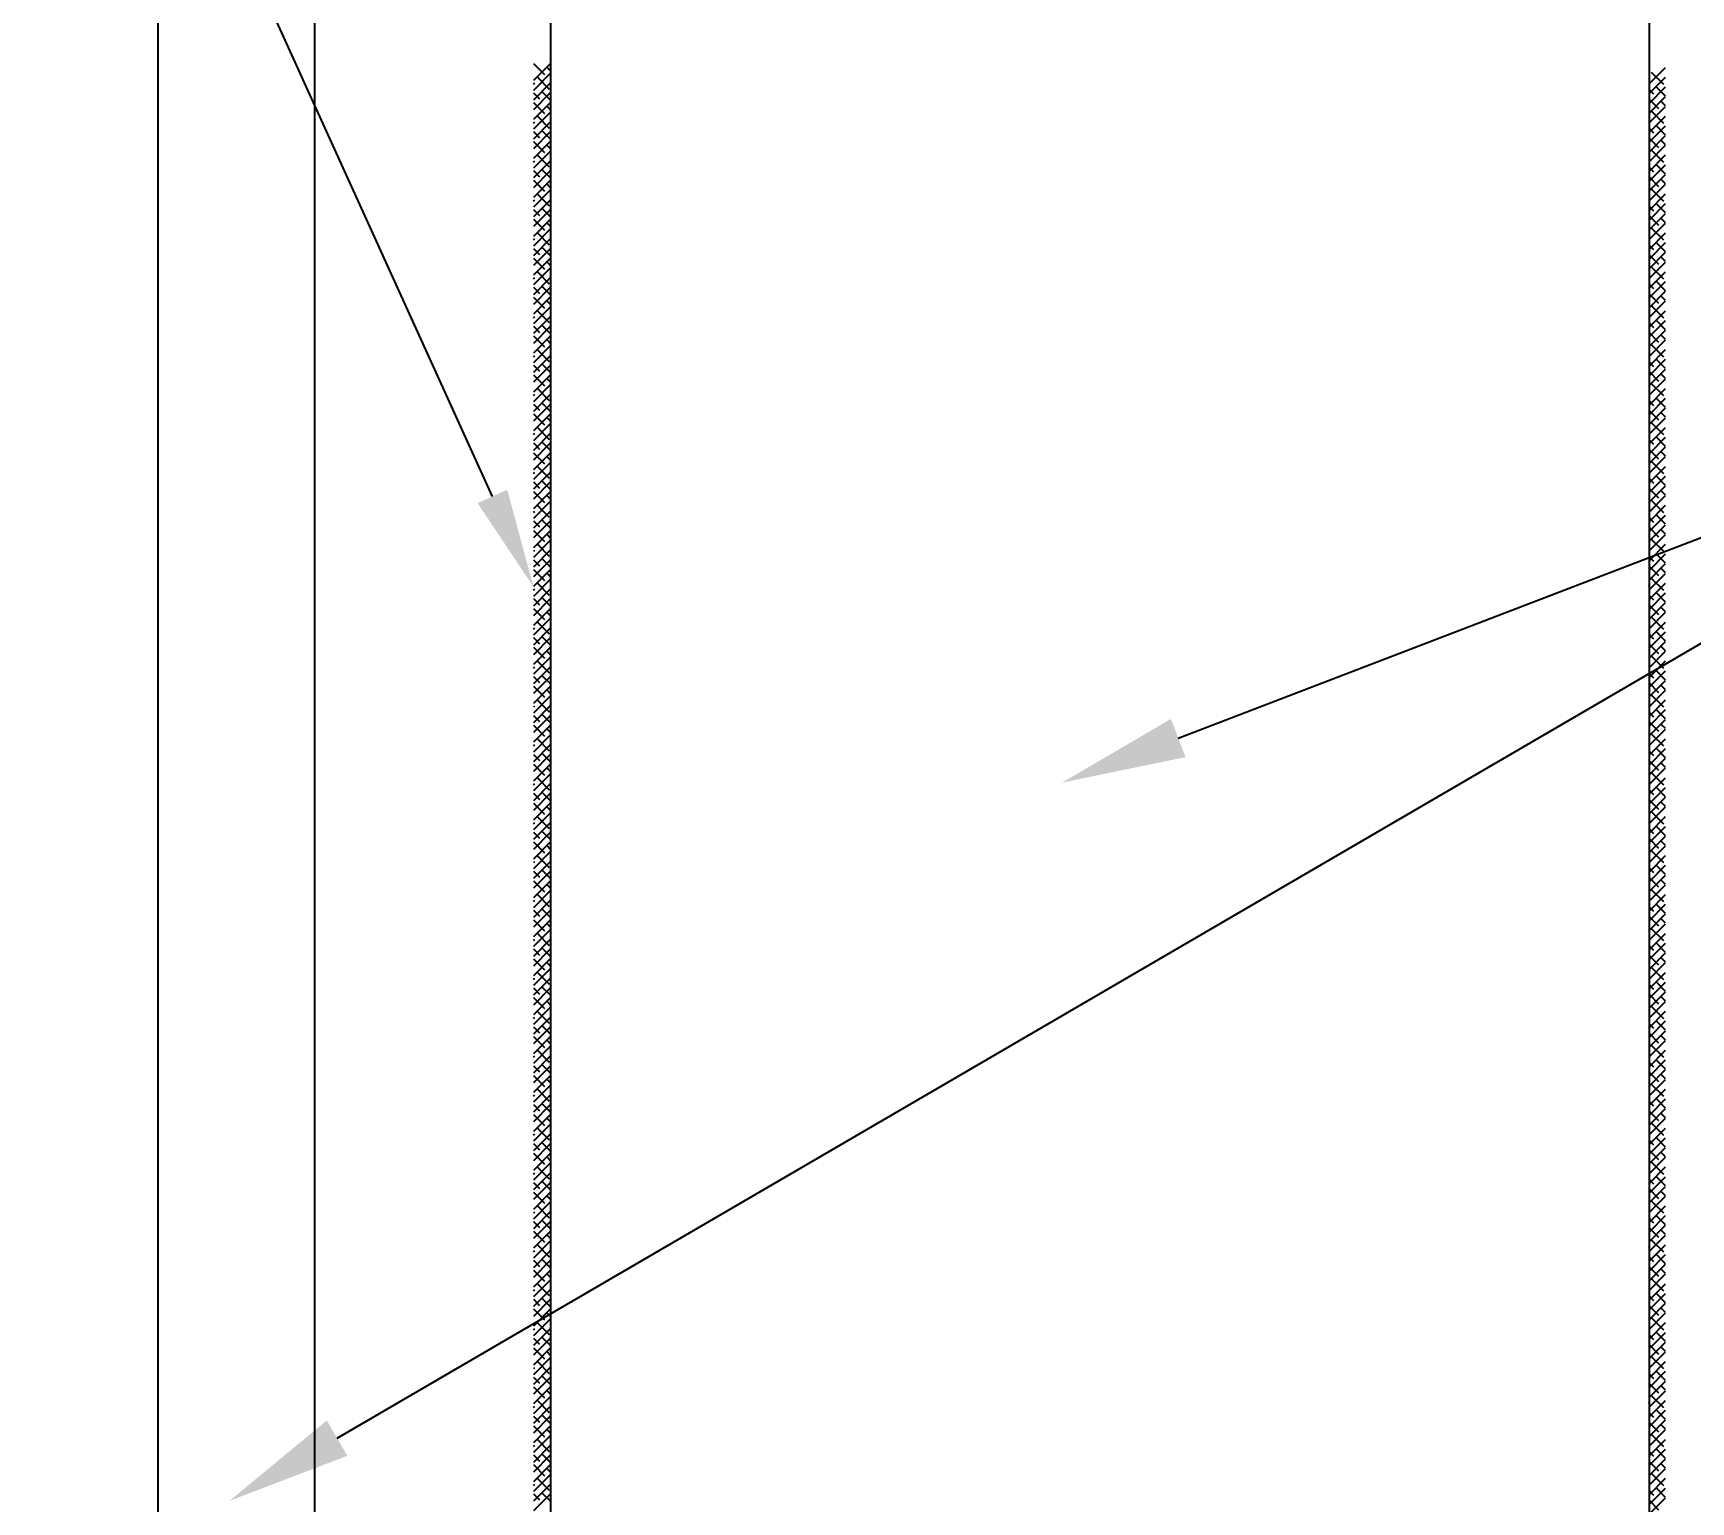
# Model space of a CAD drawing. Header units: metres. Extents: x 158 to 495, y 93 to 262.
# Drawn here: x 338.562 to 341.351, y 106.344 to 108.815 of the extents above; entities that cross this region are included whole.
import ezdxf
from ezdxf import colors
from ezdxf.entities.mleader import LeaderData, LeaderLine
from ezdxf.math import Vec2, Vec3

# ---------------------------------------------------------------- set-up
doc = ezdxf.new("R2010")
doc.units = ezdxf.units.M
doc.header["$MEASUREMENT"] = 0
doc.styles.get("Standard").update_dxf_attribs({"font": 'arial.ttf'})

msp = doc.modelspace()

# ---------------------------------------------------------------- linework, layer by layer
for p, q in [((338.77236, 112.35553), (338.77236, 105.31305)), ((339.03645, 101.30756), (339.03645, 108.83429)), ((339.43259, 108.83429), (339.43259, 105.31305)), ((341.28124, 108.83429), (341.28124, 105.31305))]:
    msp.add_line(p, q)
at = {"linetype": 'Continuous'}
for p, q in [((341.28034, 108.80246), (341.28038, 108.80241)), ((339.40391, 108.76363), (339.42242, 108.74512)), ((339.43169, 108.76257), (339.40391, 108.73479)), ((339.43169, 108.7462), (339.40391, 108.71842)), ((339.41015, 108.74103), (339.43061, 108.72056)), ((339.42652, 108.7574), (339.43169, 108.75222)), ((341.30812, 108.75648), (341.28034, 108.7287)), ((341.30812, 108.74011), (341.28034, 108.71233)), ((341.28034, 108.73698), (341.28038, 108.73693)), ((341.28448, 108.74921), (341.30494, 108.72875)), ((339.40391, 108.73089), (339.40605, 108.72875)), ((339.43169, 108.72983), (339.40391, 108.70205)), ((339.40391, 108.71453), (339.41424, 108.70419)), ((339.43169, 108.71346), (339.40391, 108.68568)), ((339.41833, 108.71647), (339.43169, 108.70311)), ((341.30812, 108.72374), (341.28034, 108.69596)), ((341.28034, 108.72061), (341.28857, 108.71238)), ((341.29266, 108.72466), (341.30812, 108.7092)), ((339.40391, 108.69816), (339.42242, 108.67964)), ((339.43169, 108.69709), (339.40391, 108.66931)), ((339.43169, 108.68072), (339.40391, 108.65294)), ((339.42652, 108.69192), (339.43169, 108.68674)), ((341.30812, 108.70737), (341.28034, 108.67959)), ((341.28034, 108.70424), (341.29675, 108.68782)), ((341.30812, 108.69101), (341.28034, 108.66322)), ((341.28448, 108.68373), (341.30494, 108.66327)), ((341.30085, 108.7001), (341.30812, 108.69283)), ((339.40391, 108.66542), (339.40605, 108.66327)), ((339.43169, 108.66435), (339.40391, 108.63657)), ((339.41015, 108.67555), (339.43061, 108.65508)), ((341.30812, 108.67464), (341.28034, 108.64686)), ((341.28034, 108.6715), (341.28038, 108.67145)), ((341.30812, 108.65827), (341.28034, 108.63049)), ((341.28034, 108.65513), (341.28857, 108.6469)), ((341.29266, 108.65918), (341.30812, 108.64372)), ((339.40391, 108.64905), (339.41424, 108.63871)), ((339.43169, 108.64798), (339.40391, 108.6202)), ((339.40391, 108.63268), (339.42242, 108.61416)), ((339.43169, 108.63161), (339.40391, 108.60383)), ((339.41833, 108.65099), (339.43169, 108.63764)), ((339.42652, 108.62644), (339.43169, 108.62127)), ((341.30812, 108.6419), (341.28034, 108.61412)), ((341.28034, 108.63876), (341.29675, 108.62235)), ((341.30812, 108.62553), (341.28034, 108.59775)), ((341.30085, 108.63462), (341.30812, 108.62735)), ((339.43169, 108.61524), (339.40391, 108.58746)), ((339.40391, 108.59994), (339.40605, 108.59779)), ((339.43169, 108.59887), (339.40391, 108.57109)), ((339.41015, 108.61007), (339.43061, 108.58961)), ((341.30812, 108.60916), (341.28034, 108.58138)), ((341.28034, 108.60602), (341.28038, 108.60598)), ((341.28448, 108.61825), (341.30494, 108.59779)), ((339.40391, 108.58357), (339.41424, 108.57324)), ((339.43169, 108.5825), (339.40391, 108.55472)), ((339.41833, 108.58551), (339.43169, 108.57216)), ((341.30812, 108.59279), (341.28034, 108.56501)), ((341.28034, 108.58965), (341.28857, 108.58142)), ((341.30812, 108.57642), (341.28034, 108.54864)), ((341.28034, 108.57328), (341.29675, 108.55687)), ((341.29266, 108.5937), (341.30812, 108.57824)), ((341.30085, 108.56914), (341.30812, 108.56187)), ((339.40391, 108.5672), (339.42242, 108.54868)), ((339.43169, 108.56613), (339.40391, 108.53835)), ((339.43169, 108.54976), (339.40391, 108.52198)), ((339.41015, 108.54459), (339.43061, 108.52413)), ((339.42652, 108.56096), (339.43169, 108.55579)), ((341.30812, 108.56005), (341.28034, 108.53227)), ((341.30812, 108.54368), (341.28034, 108.5159)), ((341.28448, 108.55277), (341.30494, 108.53231)), ((339.40391, 108.53446), (339.40605, 108.53231)), ((339.43169, 108.53339), (339.40391, 108.50561)), ((339.40391, 108.51809), (339.41424, 108.50776)), ((339.43169, 108.51702), (339.40391, 108.48924)), ((339.41833, 108.52003), (339.43169, 108.50668)), ((341.28034, 108.54054), (341.28038, 108.5405)), ((341.30812, 108.52731), (341.28034, 108.49953)), ((341.28034, 108.52417), (341.28857, 108.51594)), ((341.29266, 108.52822), (341.30812, 108.51276)), ((339.40391, 108.50172), (339.42242, 108.4832)), ((339.43169, 108.50065), (339.40391, 108.47287)), ((339.42652, 108.49548), (339.43169, 108.49031)), ((341.30812, 108.51094), (341.28034, 108.48316)), ((341.28034, 108.5078), (341.29675, 108.49139)), ((341.30812, 108.49457), (341.28034, 108.46679)), ((341.28448, 108.4873), (341.30494, 108.46683)), ((341.30085, 108.50366), (341.30812, 108.49639)), ((339.43169, 108.48428), (339.40391, 108.4565)), ((339.40391, 108.46898), (339.40605, 108.46683)), ((339.43169, 108.46791), (339.40391, 108.44013)), ((339.41015, 108.47911), (339.43061, 108.45865)), ((341.30812, 108.4782), (341.28034, 108.45042)), ((341.28034, 108.47506), (341.28038, 108.47502)), ((341.30812, 108.46183), (341.28034, 108.43405)), ((341.28034, 108.45869), (341.28857, 108.45046)), ((341.29266, 108.46274), (341.30812, 108.44728)), ((339.40391, 108.45261), (339.41424, 108.44228)), ((339.43169, 108.45154), (339.40391, 108.42376)), ((339.40391, 108.43624), (339.42242, 108.41772)), ((339.43169, 108.43517), (339.40391, 108.40739)), ((339.41833, 108.45456), (339.43169, 108.4412)), ((339.42652, 108.43), (339.43169, 108.42483)), ((341.30812, 108.44546), (341.28034, 108.41768)), ((341.28034, 108.44232), (341.29675, 108.42591)), ((341.30085, 108.43819), (341.30812, 108.43091)), ((339.43169, 108.4188), (339.40391, 108.39102)), ((339.40391, 108.4035), (339.40605, 108.40135)), ((339.43169, 108.40243), (339.40391, 108.37465)), ((339.41015, 108.41363), (339.43061, 108.39317)), ((341.30812, 108.42909), (341.28034, 108.40131)), ((341.30812, 108.41272), (341.28034, 108.38494)), ((341.28034, 108.40958), (341.28038, 108.40954)), ((341.28448, 108.42182), (341.30494, 108.40135)), ((339.40391, 108.38713), (339.41424, 108.3768)), ((339.43169, 108.38606), (339.40391, 108.35828)), ((339.41833, 108.38908), (339.43169, 108.37572)), ((341.30812, 108.39635), (341.28034, 108.36857)), ((341.28034, 108.39321), (341.28857, 108.38498)), ((341.30812, 108.37998), (341.28034, 108.3522)), ((341.28034, 108.37684), (341.29675, 108.36043)), ((341.29266, 108.39726), (341.30812, 108.3818)), ((339.40391, 108.37076), (339.42242, 108.35225)), ((339.43169, 108.36969), (339.40391, 108.34191)), ((339.43169, 108.35332), (339.40391, 108.32554)), ((339.41015, 108.34815), (339.43061, 108.32769)), ((339.42652, 108.36452), (339.43169, 108.35935)), ((341.30812, 108.36361), (341.28034, 108.33583)), ((341.30812, 108.34724), (341.28034, 108.31946)), ((341.28448, 108.35634), (341.30494, 108.33588)), ((341.30085, 108.37271), (341.30812, 108.36543)), ((339.40391, 108.33802), (339.40605, 108.33588)), ((339.43169, 108.33695), (339.40391, 108.30917)), ((339.40391, 108.32165), (339.41424, 108.31132)), ((339.43169, 108.32058), (339.40391, 108.2928)), ((339.41833, 108.3236), (339.43169, 108.31024)), ((341.28034, 108.3441), (341.28038, 108.34406)), ((341.30812, 108.33087), (341.28034, 108.30309)), ((341.28034, 108.32774), (341.28857, 108.31951)), ((341.29266, 108.33178), (341.30812, 108.31632)), ((339.40391, 108.30528), (339.42242, 108.28677)), ((339.43169, 108.30422), (339.40391, 108.27643)), ((339.42652, 108.29904), (339.43169, 108.29387)), ((341.30812, 108.3145), (341.28034, 108.28672)), ((341.28034, 108.31137), (341.29675, 108.29495)), ((341.30812, 108.29813), (341.28034, 108.27035)), ((341.28448, 108.29086), (341.30494, 108.2704)), ((341.30085, 108.30723), (341.30812, 108.29995)), ((339.43169, 108.28785), (339.40391, 108.26007)), ((339.40391, 108.27254), (339.40605, 108.2704)), ((339.43169, 108.27148), (339.40391, 108.2437)), ((339.41015, 108.28267), (339.43061, 108.26221)), ((341.30812, 108.28176), (341.28034, 108.25398)), ((341.28034, 108.27863), (341.28038, 108.27858)), ((341.30812, 108.26539), (341.28034, 108.23761)), ((341.28034, 108.26226), (341.28857, 108.25403)), ((341.29266, 108.2663), (341.30812, 108.25085)), ((339.40391, 108.25617), (339.41424, 108.24584)), ((339.43169, 108.25511), (339.40391, 108.22733)), ((339.40391, 108.2398), (339.42242, 108.22129)), ((339.43169, 108.23874), (339.40391, 108.21096)), ((339.41833, 108.25812), (339.43169, 108.24476)), ((341.30812, 108.24902), (341.28034, 108.22124)), ((341.28034, 108.24589), (341.29675, 108.22947)), ((341.30085, 108.24175), (341.30812, 108.23448)), ((339.43169, 108.22237), (339.40391, 108.19459)), ((339.40391, 108.20706), (339.40605, 108.20492)), ((339.41015, 108.2172), (339.43061, 108.19673)), ((339.42652, 108.23356), (339.43169, 108.22839)), ((341.30812, 108.23265), (341.28034, 108.20487)), ((341.30812, 108.21628), (341.28034, 108.1885)), ((341.28034, 108.21315), (341.28038, 108.2131)), ((341.28448, 108.22538), (341.30494, 108.20492)), ((339.43169, 108.206), (339.40391, 108.17822)), ((339.40391, 108.19069), (339.41424, 108.18036)), ((339.43169, 108.18963), (339.40391, 108.16185)), ((339.41833, 108.19264), (339.43169, 108.17928)), ((341.30812, 108.19991), (341.28034, 108.17213)), ((341.28034, 108.19678), (341.28857, 108.18855)), ((341.30812, 108.18354), (341.28034, 108.15576)), ((341.28034, 108.18041), (341.29675, 108.16399)), ((341.29266, 108.20083), (341.30812, 108.18537)), ((339.40391, 108.17433), (339.42242, 108.15581)), ((339.43169, 108.17326), (339.40391, 108.14548)), ((339.43169, 108.15689), (339.40391, 108.12911)), ((339.41015, 108.15172), (339.43061, 108.13125)), ((339.42652, 108.16809), (339.43169, 108.16291)), ((341.30812, 108.16717), (341.28034, 108.13939)), ((341.30812, 108.15081), (341.28034, 108.12302)), ((341.28448, 108.1599), (341.30494, 108.13944)), ((341.30085, 108.17627), (341.30812, 108.169)), ((339.40391, 108.14159), (339.40605, 108.13944)), ((339.43169, 108.14052), (339.40391, 108.11274)), ((339.40391, 108.12522), (339.41424, 108.11488)), ((339.43169, 108.12415), (339.40391, 108.09637)), ((339.41833, 108.12716), (339.43169, 108.11381)), ((341.28034, 108.14767), (341.28038, 108.14762)), ((341.30812, 108.13444), (341.28034, 108.10666)), ((341.28034, 108.1313), (341.28857, 108.12307)), ((341.29266, 108.13535), (341.30812, 108.11989)), ((339.40391, 108.10885), (339.42242, 108.09033)), ((339.43169, 108.10778), (339.40391, 108.08)), ((339.42652, 108.10261), (339.43169, 108.09744)), ((341.30812, 108.11807), (341.28034, 108.09029)), ((341.28034, 108.11493), (341.29675, 108.09851)), ((341.30812, 108.1017), (341.28034, 108.07392)), ((341.30085, 108.11079), (341.30812, 108.10352)), ((339.43169, 108.09141), (339.40391, 108.06363)), ((339.40391, 108.07611), (339.40605, 108.07396)), ((339.43169, 108.07504), (339.40391, 108.04726)), ((339.41015, 108.08624), (339.43061, 108.06578)), ((341.30812, 108.08533), (341.28034, 108.05755)), ((341.28034, 108.08219), (341.28038, 108.08215)), ((341.30812, 108.06896), (341.28034, 108.04118)), ((341.28448, 108.09442), (341.30494, 108.07396)), ((341.29266, 108.06987), (341.30812, 108.05441)), ((339.40391, 108.05974), (339.41424, 108.04941)), ((339.43169, 108.05867), (339.40391, 108.03089)), ((339.40391, 108.04337), (339.42242, 108.02485)), ((339.43169, 108.0423), (339.40391, 108.01452)), ((339.41833, 108.06168), (339.43169, 108.04833)), ((341.28034, 108.06582), (341.28857, 108.05759)), ((341.30812, 108.05259), (341.28034, 108.02481)), ((341.28034, 108.04945), (341.29675, 108.03304)), ((341.30085, 108.04531), (341.30812, 108.03804)), ((339.43169, 108.02593), (339.40391, 107.99815)), ((339.41015, 108.02076), (339.43061, 108.0003)), ((339.42652, 108.03713), (339.43169, 108.03196)), ((341.30812, 108.03622), (341.28034, 108.00844)), ((341.30812, 108.01985), (341.28034, 107.99207)), ((341.28034, 108.01671), (341.28038, 108.01667)), ((341.28448, 108.02894), (341.30494, 108.00848)), ((339.40391, 108.01063), (339.40605, 108.00848)), ((339.43169, 108.00956), (339.40391, 107.98178)), ((339.40391, 107.99426), (339.41424, 107.98393)), ((339.43169, 107.99319), (339.40391, 107.96541)), ((339.41833, 107.9962), (339.43169, 107.98285)), ((341.30812, 108.00348), (341.28034, 107.9757)), ((341.28034, 108.00034), (341.28857, 107.99211)), ((341.30812, 107.98711), (341.28034, 107.95933)), ((341.28034, 107.98397), (341.29675, 107.96756)), ((341.29266, 108.00439), (341.30812, 107.98893)), ((339.40391, 107.97789), (339.42242, 107.95937)), ((339.43169, 107.97682), (339.40391, 107.94904)), ((339.43169, 107.96045), (339.40391, 107.93267)), ((339.41015, 107.95528), (339.43061, 107.93482)), ((339.42652, 107.97165), (339.43169, 107.96648)), ((341.30812, 107.97074), (341.28034, 107.94296)), ((341.28448, 107.96346), (341.30494, 107.943)), ((341.30085, 107.97983), (341.30812, 107.97256)), ((339.40391, 107.94515), (339.40605, 107.943)), ((339.43169, 107.94408), (339.40391, 107.9163)), ((339.40391, 107.92878), (339.41424, 107.91845)), ((339.43169, 107.92771), (339.40391, 107.89993)), ((339.41833, 107.93073), (339.43169, 107.91737)), ((341.30812, 107.95437), (341.28034, 107.92659)), ((341.28034, 107.95123), (341.28038, 107.95119)), ((341.30812, 107.938), (341.28034, 107.91022)), ((341.28034, 107.93486), (341.28857, 107.92663)), ((341.29266, 107.93891), (341.30812, 107.92345)), ((339.40391, 107.91241), (339.42242, 107.89389)), ((339.43169, 107.91134), (339.40391, 107.88356)), ((339.42652, 107.90617), (339.43169, 107.901)), ((341.30812, 107.92163), (341.28034, 107.89385)), ((341.28034, 107.91849), (341.29675, 107.90208)), ((341.30812, 107.90526), (341.28034, 107.87748)), ((341.30085, 107.91436), (341.30812, 107.90708)), ((339.43169, 107.89497), (339.40391, 107.86719)), ((339.40391, 107.87967), (339.40605, 107.87752)), ((339.43169, 107.8786), (339.40391, 107.85082)), ((339.41015, 107.8898), (339.43061, 107.86934)), ((341.30812, 107.88889), (341.28034, 107.86111)), ((341.28034, 107.88575), (341.28038, 107.88571)), ((341.30812, 107.87252), (341.28034, 107.84474)), ((341.28448, 107.89799), (341.30494, 107.87752)), ((341.29266, 107.87343), (341.30812, 107.85797)), ((339.40391, 107.8633), (339.41424, 107.85297)), ((339.43169, 107.86223), (339.40391, 107.83445)), ((339.40391, 107.84693), (339.42242, 107.82842)), ((339.43169, 107.84586), (339.40391, 107.81808)), ((339.41833, 107.86525), (339.43169, 107.85189)), ((341.28034, 107.86938), (341.28857, 107.86115)), ((341.30812, 107.85615), (341.28034, 107.82837)), ((341.28034, 107.85301), (341.29675, 107.8366)), ((341.30085, 107.84888), (341.30812, 107.8416)), ((339.43169, 107.82949), (339.40391, 107.80171)), ((339.41015, 107.82432), (339.43061, 107.80386)), ((339.42652, 107.84069), (339.43169, 107.83552)), ((341.30812, 107.83978), (341.28034, 107.812)), ((341.30812, 107.82341), (341.28034, 107.79563)), ((341.28034, 107.82027), (341.28038, 107.82023)), ((341.28448, 107.83251), (341.30494, 107.81205)), ((339.40391, 107.81419), (339.40605, 107.81205)), ((339.43169, 107.81312), (339.40391, 107.78534)), ((339.40391, 107.79782), (339.41424, 107.78749)), ((339.43169, 107.79675), (339.40391, 107.76897)), ((339.41833, 107.79977), (339.43169, 107.78641)), ((341.30812, 107.80704), (341.28034, 107.77926)), ((341.28034, 107.80391), (341.28857, 107.79568)), ((341.30812, 107.79067), (341.28034, 107.76289)), ((341.29266, 107.80795), (341.30812, 107.79249)), ((339.40391, 107.78145), (339.42242, 107.76294)), ((339.43169, 107.78039), (339.40391, 107.7526)), ((339.43169, 107.76402), (339.40391, 107.73624)), ((339.42652, 107.77521), (339.43169, 107.77004)), ((341.28034, 107.78754), (341.29675, 107.77112)), ((341.30812, 107.7743), (341.28034, 107.74652)), ((341.28448, 107.76703), (341.30494, 107.74657)), ((341.30085, 107.7834), (341.30812, 107.77612)), ((339.40391, 107.74871), (339.40605, 107.74657)), ((339.43169, 107.74765), (339.40391, 107.71987)), ((339.40391, 107.73234), (339.41424, 107.72201)), ((339.41015, 107.75884), (339.43061, 107.73838)), ((339.41833, 107.73429), (339.43169, 107.72093)), ((341.30812, 107.75793), (341.28034, 107.73015)), ((341.28034, 107.7548), (341.28038, 107.75475)), ((341.30812, 107.74156), (341.28034, 107.71378)), ((341.28034, 107.73843), (341.28857, 107.7302)), ((341.29266, 107.74247), (341.30812, 107.72702)), ((339.43169, 107.73128), (339.40391, 107.7035)), ((339.40391, 107.71597), (339.42242, 107.69746)), ((339.43169, 107.71491), (339.40391, 107.68713)), ((339.42652, 107.70973), (339.43169, 107.70456)), ((341.30812, 107.72519), (341.28034, 107.69741)), ((341.28034, 107.72206), (341.29675, 107.70564)), ((341.30812, 107.70882), (341.28034, 107.68104)), ((341.30085, 107.71792), (341.30812, 107.71065)), ((339.43169, 107.69854), (339.40391, 107.67076)), ((339.40391, 107.68323), (339.40605, 107.68109)), ((339.43169, 107.68217), (339.40391, 107.65439)), ((339.41015, 107.69337), (339.43061, 107.6729)), ((341.30812, 107.69245), (341.28034, 107.66467)), ((341.28034, 107.68932), (341.28038, 107.68927)), ((341.28448, 107.70155), (341.30494, 107.68109)), ((341.29266, 107.677), (341.30812, 107.66154)), ((339.40391, 107.66686), (339.41424, 107.65653)), ((339.43169, 107.6658), (339.40391, 107.63802)), ((339.40391, 107.6505), (339.42242, 107.63198)), ((339.43169, 107.64943), (339.40391, 107.62165)), ((339.41833, 107.66881), (339.43169, 107.65545)), ((341.30812, 107.67608), (341.28034, 107.6483)), ((341.28034, 107.67295), (341.28857, 107.66472)), ((341.30812, 107.65971), (341.28034, 107.63193)), ((341.28034, 107.65658), (341.29675, 107.64016)), ((341.30085, 107.65244), (341.30812, 107.64517)), ((339.43169, 107.63306), (339.40391, 107.60528)), ((339.41015, 107.62789), (339.43061, 107.60742)), ((339.42652, 107.64426), (339.43169, 107.63908)), ((341.30812, 107.64334), (341.28034, 107.61556)), ((341.30812, 107.62697), (341.28034, 107.59919)), ((341.28034, 107.62384), (341.28038, 107.62379)), ((341.28448, 107.63607), (341.30494, 107.61561)), ((339.40391, 107.61776), (339.40605, 107.61561)), ((339.43169, 107.61669), (339.40391, 107.58891)), ((339.40391, 107.60139), (339.41424, 107.59105)), ((339.43169, 107.60032), (339.40391, 107.57254)), ((339.41833, 107.60333), (339.43169, 107.58998)), ((341.30812, 107.61061), (341.28034, 107.58282)), ((341.28034, 107.60747), (341.28857, 107.59924)), ((341.30812, 107.59424), (341.28034, 107.56646)), ((341.29266, 107.61152), (341.30812, 107.59606)), ((339.40391, 107.58502), (339.42242, 107.5665)), ((339.43169, 107.58395), (339.40391, 107.55617)), ((339.43169, 107.56758), (339.40391, 107.5398)), ((339.42652, 107.57878), (339.43169, 107.57361)), ((341.28034, 107.5911), (341.29675, 107.57468)), ((341.30812, 107.57787), (341.28034, 107.55009)), ((341.28448, 107.57059), (341.30494, 107.55013)), ((341.30085, 107.58696), (341.30812, 107.57969)), ((339.40391, 107.55228), (339.40605, 107.55013)), ((339.43169, 107.55121), (339.40391, 107.52343)), ((339.41015, 107.56241), (339.43061, 107.54195)), ((339.41833, 107.53785), (339.43169, 107.5245)), ((341.30812, 107.5615), (341.28034, 107.53372)), ((341.28034, 107.55836), (341.28038, 107.55832)), ((341.30812, 107.54513), (341.28034, 107.51735)), ((341.28034, 107.54199), (341.28857, 107.53376)), ((341.29266, 107.54604), (341.30812, 107.53058)), ((339.40391, 107.53591), (339.41424, 107.52558)), ((339.43169, 107.53484), (339.40391, 107.50706)), ((339.40391, 107.51954), (339.42242, 107.50102)), ((339.43169, 107.51847), (339.40391, 107.49069)), ((339.42652, 107.5133), (339.43169, 107.50813)), ((341.30812, 107.52876), (341.28034, 107.50098)), ((341.28034, 107.52562), (341.29675, 107.50921)), ((341.30812, 107.51239), (341.28034, 107.48461)), ((341.30085, 107.52148), (341.30812, 107.51421)), ((339.43169, 107.5021), (339.40391, 107.47432)), ((339.40391, 107.4868), (339.40605, 107.48465)), ((339.43169, 107.48573), (339.40391, 107.45795)), ((339.41015, 107.49693), (339.43061, 107.47647)), ((341.30812, 107.49602), (341.28034, 107.46824)), ((341.28034, 107.49288), (341.28038, 107.49284)), ((341.28448, 107.50511), (341.30494, 107.48465)), ((339.40391, 107.47043), (339.41424, 107.4601)), ((339.43169, 107.46936), (339.40391, 107.44158)), ((339.40391, 107.45406), (339.42242, 107.43554)), ((339.41833, 107.47237), (339.43169, 107.45902)), ((341.30812, 107.47965), (341.28034, 107.45187)), ((341.28034, 107.47651), (341.28857, 107.46828)), ((341.30812, 107.46328), (341.28034, 107.4355)), ((341.28034, 107.46014), (341.29675, 107.44373)), ((341.29266, 107.48056), (341.30812, 107.4651)), ((341.30085, 107.456), (341.30812, 107.44873)), ((339.43169, 107.45299), (339.40391, 107.42521)), ((339.43169, 107.43662), (339.40391, 107.40884)), ((339.41015, 107.43145), (339.43061, 107.41099)), ((339.42652, 107.44782), (339.43169, 107.44265)), ((341.30812, 107.44691), (341.28034, 107.41913)), ((341.30812, 107.43054), (341.28034, 107.40276)), ((341.28034, 107.4274), (341.28038, 107.42736)), ((341.28448, 107.43963), (341.30494, 107.41917)), ((339.40391, 107.42132), (339.40605, 107.41917)), ((339.43169, 107.42025), (339.40391, 107.39247)), ((339.40391, 107.40495), (339.41424, 107.39462)), ((339.43169, 107.40388), (339.40391, 107.3761)), ((339.41833, 107.4069), (339.43169, 107.39354)), ((341.30812, 107.41417), (341.28034, 107.38639)), ((341.28034, 107.41103), (341.28857, 107.4028)), ((341.30812, 107.3978), (341.28034, 107.37002)), ((341.29266, 107.41508), (341.30812, 107.39962)), ((339.40391, 107.38858), (339.42242, 107.37006)), ((339.43169, 107.38751), (339.40391, 107.35973)), ((339.43169, 107.37114), (339.40391, 107.34336)), ((339.42652, 107.38234), (339.43169, 107.37717)), ((341.28034, 107.39466), (341.29675, 107.37825)), ((341.30812, 107.38143), (341.28034, 107.35365)), ((341.28448, 107.37416), (341.30494, 107.35369)), ((341.30085, 107.39053), (341.30812, 107.38325)), ((339.40391, 107.35584), (339.40605, 107.35369)), ((339.43169, 107.35477), (339.40391, 107.32699)), ((339.41015, 107.36597), (339.43061, 107.34551)), ((341.30812, 107.36506), (341.28034, 107.33728)), ((341.28034, 107.36192), (341.28038, 107.36188)), ((341.30812, 107.34869), (341.28034, 107.32091)), ((341.28034, 107.34555), (341.28857, 107.33732)), ((341.29266, 107.3496), (341.30812, 107.33414)), ((339.40391, 107.33947), (339.41424, 107.32914)), ((339.43169, 107.3384), (339.40391, 107.31062)), ((339.40391, 107.3231), (339.42242, 107.30458)), ((339.43169, 107.32203), (339.40391, 107.29425)), ((339.41833, 107.34142), (339.43169, 107.32806)), ((339.42652, 107.31686), (339.43169, 107.31169)), ((341.30812, 107.33232), (341.28034, 107.30454)), ((341.28034, 107.32918), (341.29675, 107.31277)), ((341.30812, 107.31595), (341.28034, 107.28817)), ((341.30085, 107.32505), (341.30812, 107.31777)), ((339.43169, 107.30566), (339.40391, 107.27788)), ((339.40391, 107.29036), (339.40605, 107.28822)), ((339.43169, 107.28929), (339.40391, 107.26151)), ((339.41015, 107.30049), (339.43061, 107.28003)), ((341.30812, 107.29958), (341.28034, 107.2718)), ((341.28034, 107.29644), (341.28038, 107.2964)), ((341.28448, 107.30868), (341.30494, 107.28822)), ((339.40391, 107.27399), (339.41424, 107.26366)), ((339.43169, 107.27292), (339.40391, 107.24514)), ((339.41833, 107.27594), (339.43169, 107.26258)), ((341.30812, 107.28321), (341.28034, 107.25543)), ((341.28034, 107.28007), (341.28857, 107.27185)), ((341.30812, 107.26684), (341.28034, 107.23906)), ((341.28034, 107.26371), (341.29675, 107.24729)), ((341.29266, 107.28412), (341.30812, 107.26866)), ((341.30085, 107.25957), (341.30812, 107.25229)), ((339.40391, 107.25762), (339.42242, 107.23911)), ((339.43169, 107.25655), (339.40391, 107.22877)), ((339.43169, 107.24019), (339.40391, 107.2124)), ((339.41015, 107.23501), (339.43061, 107.21455)), ((339.42652, 107.25138), (339.43169, 107.24621)), ((341.30812, 107.25047), (341.28034, 107.22269)), ((341.30812, 107.2341), (341.28034, 107.20632)), ((341.28034, 107.23097), (341.28038, 107.23092)), ((341.28448, 107.2432), (341.30494, 107.22274)), ((339.40391, 107.22488), (339.40605, 107.22274)), ((339.43169, 107.22382), (339.40391, 107.19604)), ((339.40391, 107.20851), (339.41424, 107.19818)), ((339.43169, 107.20745), (339.40391, 107.17967)), ((339.41833, 107.21046), (339.43169, 107.1971)), ((341.30812, 107.21773), (341.28034, 107.18995)), ((341.28034, 107.2146), (341.28857, 107.20637)), ((341.29266, 107.21864), (341.30812, 107.20319)), ((339.40391, 107.19214), (339.42242, 107.17363)), ((339.43169, 107.19108), (339.40391, 107.1633)), ((339.43169, 107.17471), (339.40391, 107.14693)), ((339.42652, 107.1859), (339.43169, 107.18073)), ((341.30812, 107.20136), (341.28034, 107.17358)), ((341.28034, 107.19823), (341.29675, 107.18181)), ((341.30812, 107.18499), (341.28034, 107.15721)), ((341.28448, 107.17772), (341.30494, 107.15726)), ((341.30085, 107.19409), (341.30812, 107.18682)), ((339.40391, 107.1594), (339.40605, 107.15726)), ((339.43169, 107.15834), (339.40391, 107.13056)), ((339.41015, 107.16953), (339.43061, 107.14907)), ((341.30812, 107.16862), (341.28034, 107.14084)), ((341.28034, 107.16549), (341.28038, 107.16544)), ((341.30812, 107.15225), (341.28034, 107.12447)), ((341.28034, 107.14912), (341.28857, 107.14089)), ((341.29266, 107.15317), (341.30812, 107.13771)), ((339.40391, 107.14303), (339.41424, 107.1327)), ((339.43169, 107.14197), (339.40391, 107.11419)), ((339.40391, 107.12666), (339.42242, 107.10815)), ((339.43169, 107.1256), (339.40391, 107.09782)), ((339.41833, 107.14498), (339.43169, 107.13162)), ((339.42652, 107.12043), (339.43169, 107.11525)), ((341.30812, 107.13588), (341.28034, 107.1081)), ((341.28034, 107.13275), (341.29675, 107.11633)), ((341.30812, 107.11951), (341.28034, 107.09173)), ((341.30085, 107.12861), (341.30812, 107.12134)), ((339.43169, 107.10923), (339.40391, 107.08145)), ((339.40391, 107.09393), (339.40605, 107.09178)), ((339.43169, 107.09286), (339.40391, 107.06508)), ((339.41015, 107.10406), (339.43061, 107.08359)), ((341.30812, 107.10314), (341.28034, 107.07536)), ((341.28034, 107.10001), (341.28038, 107.09996)), ((341.28448, 107.11224), (341.30494, 107.09178)), ((339.40391, 107.07756), (339.41424, 107.06722)), ((339.43169, 107.07649), (339.40391, 107.04871)), ((339.41833, 107.0795), (339.43169, 107.06615)), ((341.30812, 107.08678), (341.28034, 107.05899)), ((341.28034, 107.08364), (341.28857, 107.07541)), ((341.30812, 107.07041), (341.28034, 107.04263)), ((341.28034, 107.06727), (341.29675, 107.05085)), ((341.29266, 107.08769), (341.30812, 107.07223)), ((341.30085, 107.06313), (341.30812, 107.05586)), ((339.40391, 107.06119), (339.42242, 107.04267)), ((339.43169, 107.06012), (339.40391, 107.03234)), ((339.43169, 107.04375), (339.40391, 107.01597)), ((339.41015, 107.03858), (339.43061, 107.01812)), ((339.42652, 107.05495), (339.43169, 107.04978)), ((341.30812, 107.05404), (341.28034, 107.02626)), ((341.30812, 107.03767), (341.28034, 107.00989)), ((341.28448, 107.04676), (341.30494, 107.0263)), ((339.40391, 107.02845), (339.40605, 107.0263)), ((339.43169, 107.02738), (339.40391, 106.9996)), ((339.40391, 107.01208), (339.41424, 107.00175)), ((339.43169, 107.01101), (339.40391, 106.98323)), ((339.41833, 107.01402), (339.43169, 107.00067)), ((341.28034, 107.03453), (341.28038, 107.03448)), ((341.30812, 107.0213), (341.28034, 106.99352)), ((341.28034, 107.01816), (341.28857, 107.00993)), ((341.29266, 107.02221), (341.30812, 107.00675)), ((339.40391, 106.99571), (339.42242, 106.97719)), ((339.43169, 106.99464), (339.40391, 106.96686)), ((339.42652, 106.98947), (339.43169, 106.9843)), ((341.30812, 107.00493), (341.28034, 106.97715)), ((341.28034, 107.00179), (341.29675, 106.98538)), ((341.30812, 106.98856), (341.28034, 106.96078)), ((341.28448, 106.98128), (341.30494, 106.96082)), ((341.30085, 106.99765), (341.30812, 106.99038)), ((339.43169, 106.97827), (339.40391, 106.95049)), ((339.40391, 106.96297), (339.40605, 106.96082)), ((339.43169, 106.9619), (339.40391, 106.93412)), ((339.41015, 106.9731), (339.43061, 106.95264)), ((341.30812, 106.97219), (341.28034, 106.94441)), ((341.28034, 106.96905), (341.28038, 106.96901)), ((341.30812, 106.95582), (341.28034, 106.92804)), ((341.28034, 106.95268), (341.28857, 106.94445)), ((341.29266, 106.95673), (341.30812, 106.94127)), ((339.40391, 106.9466), (339.41424, 106.93627)), ((339.43169, 106.94553), (339.40391, 106.91775)), ((339.40391, 106.93023), (339.42242, 106.91171)), ((339.43169, 106.92916), (339.40391, 106.90138)), ((339.41833, 106.94854), (339.43169, 106.93519)), ((339.42652, 106.92399), (339.43169, 106.91882)), ((341.30812, 106.93945), (341.28034, 106.91167)), ((341.28034, 106.93631), (341.29675, 106.9199)), ((341.30085, 106.93217), (341.30812, 106.9249)), ((339.43169, 106.91279), (339.40391, 106.88501)), ((339.40391, 106.89749), (339.40605, 106.89534)), ((339.43169, 106.89642), (339.40391, 106.86864)), ((339.41015, 106.90762), (339.43061, 106.88716)), ((341.30812, 106.92308), (341.28034, 106.8953)), ((341.30812, 106.90671), (341.28034, 106.87893)), ((341.28034, 106.90357), (341.28038, 106.90353)), ((341.28448, 106.9158), (341.30494, 106.89534)), ((339.40391, 106.88112), (339.41424, 106.87079)), ((339.43169, 106.88005), (339.40391, 106.85227)), ((339.41833, 106.88307), (339.43169, 106.86971)), ((341.30812, 106.89034), (341.28034, 106.86256)), ((341.28034, 106.8872), (341.28857, 106.87897)), ((341.30812, 106.87397), (341.28034, 106.84619)), ((341.28034, 106.87083), (341.29675, 106.85442)), ((341.29266, 106.89125), (341.30812, 106.87579)), ((339.40391, 106.86475), (339.42242, 106.84623)), ((339.43169, 106.86368), (339.40391, 106.8359)), ((339.43169, 106.84731), (339.40391, 106.81953)), ((339.41015, 106.84214), (339.43061, 106.82168)), ((339.42652, 106.85851), (339.43169, 106.85334)), ((341.30812, 106.8576), (341.28034, 106.82982)), ((341.30812, 106.84123), (341.28034, 106.81345)), ((341.28448, 106.85033), (341.30494, 106.82986)), ((341.30085, 106.8667), (341.30812, 106.85942)), ((339.40391, 106.83201), (339.40605, 106.82986)), ((339.43169, 106.83094), (339.40391, 106.80316)), ((339.40391, 106.81564), (339.41424, 106.80531)), ((339.43169, 106.81457), (339.40391, 106.78679)), ((339.41833, 106.81759), (339.43169, 106.80423)), ((341.28034, 106.83809), (341.28038, 106.83805)), ((341.30812, 106.82486), (341.28034, 106.79708)), ((341.28034, 106.82172), (341.28857, 106.81349)), ((341.29266, 106.82577), (341.30812, 106.81031)), ((339.40391, 106.79927), (339.42242, 106.78075)), ((339.43169, 106.7982), (339.40391, 106.77042)), ((339.42652, 106.79303), (339.43169, 106.78786)), ((341.30812, 106.80849), (341.28034, 106.78071)), ((341.28034, 106.80535), (341.29675, 106.78894)), ((341.30812, 106.79212), (341.28034, 106.76434)), ((341.28448, 106.78485), (341.30494, 106.76438)), ((341.30085, 106.80122), (341.30812, 106.79394)), ((339.43169, 106.78183), (339.40391, 106.75405)), ((339.40391, 106.76653), (339.40605, 106.76438)), ((339.43169, 106.76546), (339.40391, 106.73768)), ((339.41015, 106.77666), (339.43061, 106.7562)), ((341.30812, 106.77575), (341.28034, 106.74797)), ((341.28034, 106.77261), (341.28038, 106.77257)), ((341.30812, 106.75938), (341.28034, 106.7316)), ((341.28034, 106.75624), (341.28857, 106.74802)), ((341.29266, 106.76029), (341.30812, 106.74483)), ((339.40391, 106.75016), (339.41424, 106.73983)), ((339.43169, 106.74909), (339.40391, 106.72131)), ((339.40391, 106.73379), (339.42242, 106.71528)), ((339.43169, 106.73272), (339.40391, 106.70494)), ((339.41833, 106.75211), (339.43169, 106.73875)), ((341.30812, 106.74301), (341.28034, 106.71523)), ((341.28034, 106.73987), (341.29675, 106.72346)), ((341.30085, 106.73574), (341.30812, 106.72846)), ((339.43169, 106.71635), (339.40391, 106.68857)), ((339.40391, 106.70105), (339.40605, 106.69891)), ((339.41015, 106.71118), (339.43061, 106.69072)), ((339.42652, 106.72755), (339.43169, 106.72238)), ((341.30812, 106.72664), (341.28034, 106.69886)), ((341.30812, 106.71027), (341.28034, 106.68249)), ((341.28034, 106.70714), (341.28038, 106.70709)), ((341.28448, 106.71937), (341.30494, 106.69891)), ((339.43169, 106.69999), (339.40391, 106.6722)), ((339.40391, 106.68468), (339.41424, 106.67435)), ((339.43169, 106.68362), (339.40391, 106.65584)), ((339.41833, 106.68663), (339.43169, 106.67327)), ((341.30812, 106.6939), (341.28034, 106.66612)), ((341.28034, 106.69077), (341.28857, 106.68254)), ((341.30812, 106.67753), (341.28034, 106.64975)), ((341.28034, 106.6744), (341.29675, 106.65798)), ((341.29266, 106.69481), (341.30812, 106.67936)), ((339.40391, 106.66831), (339.42242, 106.6498)), ((339.43169, 106.66725), (339.40391, 106.63947)), ((339.43169, 106.65088), (339.40391, 106.6231)), ((339.41015, 106.6457), (339.43061, 106.62524)), ((339.42652, 106.66207), (339.43169, 106.6569)), ((341.30812, 106.66116), (341.28034, 106.63338)), ((341.30812, 106.64479), (341.28034, 106.61701)), ((341.28448, 106.65389), (341.30494, 106.63343)), ((341.30085, 106.67026), (341.30812, 106.66299)), ((339.40391, 106.63557), (339.40605, 106.63343)), ((339.43169, 106.63451), (339.40391, 106.60673)), ((339.40391, 106.6192), (339.41424, 106.60887)), ((339.43169, 106.61814), (339.40391, 106.59036)), ((339.41833, 106.62115), (339.43169, 106.60779)), ((341.28034, 106.64166), (341.28038, 106.64161)), ((341.30812, 106.62842), (341.28034, 106.60064)), ((341.28034, 106.62529), (341.28857, 106.61706)), ((341.29266, 106.62933), (341.30812, 106.61388)), ((339.40391, 106.60283), (339.42242, 106.58432)), ((339.43169, 106.60177), (339.40391, 106.57399)), ((339.42652, 106.5966), (339.43169, 106.59142)), ((341.30812, 106.61205), (341.28034, 106.58427)), ((341.28034, 106.60892), (341.29675, 106.5925)), ((341.30812, 106.59568), (341.28034, 106.5679)), ((341.30085, 106.60478), (341.30812, 106.59751)), ((339.43169, 106.5854), (339.40391, 106.55762)), ((339.40391, 106.5701), (339.40605, 106.56795)), ((339.43169, 106.56903), (339.40391, 106.54125)), ((339.41015, 106.58023), (339.43061, 106.55976)), ((341.30812, 106.57931), (341.28034, 106.55153)), ((341.28034, 106.57618), (341.28038, 106.57613)), ((341.30812, 106.56294), (341.28034, 106.53516)), ((341.28448, 106.58841), (341.30494, 106.56795)), ((341.29266, 106.56386), (341.30812, 106.5484)), ((339.40391, 106.55373), (339.41424, 106.54339)), ((339.43169, 106.55266), (339.40391, 106.52488)), ((339.40391, 106.53736), (339.42242, 106.51884)), ((339.43169, 106.53629), (339.40391, 106.50851)), ((339.41833, 106.55567), (339.43169, 106.54231)), ((341.28034, 106.55981), (341.28857, 106.55158)), ((341.30812, 106.54658), (341.28034, 106.51879)), ((341.28034, 106.54344), (341.29675, 106.52702)), ((341.30085, 106.5393), (341.30812, 106.53203)), ((339.43169, 106.51992), (339.40391, 106.49214)), ((339.41015, 106.51475), (339.43061, 106.49428)), ((339.42652, 106.53112), (339.43169, 106.52595)), ((341.30812, 106.53021), (341.28034, 106.50243)), ((341.30812, 106.51384), (341.28034, 106.48606)), ((341.28034, 106.5107), (341.28038, 106.51065)), ((341.28448, 106.52293), (341.30494, 106.50247)), ((339.40391, 106.50462), (339.40605, 106.50247)), ((339.43169, 106.50355), (339.40391, 106.47577)), ((339.40391, 106.48825), (339.41424, 106.47792)), ((339.43169, 106.48718), (339.40391, 106.4594)), ((339.41833, 106.49019), (339.43169, 106.47684)), ((341.30812, 106.49747), (341.28034, 106.46969)), ((341.28034, 106.49433), (341.28857, 106.4861)), ((341.30812, 106.4811), (341.28034, 106.45332)), ((341.28034, 106.47796), (341.29675, 106.46155)), ((341.29266, 106.49838), (341.30812, 106.48292)), ((339.40391, 106.47188), (339.42242, 106.45336)), ((339.43169, 106.47081), (339.40391, 106.44303)), ((339.43169, 106.45444), (339.40391, 106.42666)), ((339.41015, 106.44927), (339.43061, 106.42881)), ((339.42652, 106.46564), (339.43169, 106.46047)), ((341.30812, 106.46473), (341.28034, 106.43695)), ((341.28448, 106.45745), (341.30494, 106.43699)), ((341.30085, 106.47382), (341.30812, 106.46655)), ((339.40391, 106.43914), (339.40605, 106.43699)), ((339.43169, 106.43807), (339.40391, 106.41029)), ((339.40391, 106.42277), (339.41424, 106.41244)), ((339.43169, 106.4217), (339.40391, 106.39392)), ((339.41833, 106.42471), (339.43169, 106.41136)), ((341.30812, 106.44836), (341.28034, 106.42058)), ((341.28034, 106.44522), (341.28038, 106.44518)), ((341.30812, 106.43199), (341.28034, 106.40421)), ((341.28034, 106.42885), (341.28857, 106.42062)), ((341.29266, 106.4329), (341.30812, 106.41744)), ((339.40391, 106.4064), (339.42242, 106.38788)), ((339.43169, 106.40533), (339.40391, 106.37755)), ((339.42652, 106.40016), (339.43169, 106.39499)), ((341.30812, 106.41562), (341.28034, 106.38784)), ((341.28034, 106.41248), (341.29675, 106.39607)), ((341.30812, 106.39925), (341.28034, 106.37147)), ((341.30085, 106.40834), (341.30812, 106.40107)), ((339.43169, 106.38896), (339.40391, 106.36118)), ((339.40391, 106.37366), (339.40605, 106.37151)), ((339.43169, 106.37259), (339.40391, 106.34481)), ((339.41015, 106.38379), (339.43061, 106.36333)), ((341.30812, 106.38288), (341.28034, 106.3551)), ((341.28034, 106.37974), (341.28038, 106.3797)), ((341.30812, 106.36651), (341.28034, 106.33873)), ((341.28448, 106.39197), (341.30494, 106.37151)), ((341.29266, 106.36742), (341.30812, 106.35196)), ((339.40391, 106.35729), (339.41424, 106.34696)), ((339.43169, 106.35622), (339.40391, 106.32844)), ((339.41833, 106.35923), (339.43169, 106.34588)), ((341.28034, 106.36337), (341.28857, 106.35514)), ((341.30812, 106.35014), (341.28034, 106.32236)), ((341.28034, 106.347), (341.29675, 106.33059))]:
    msp.add_line(p, q, dxfattribs=at)

# ---------------------------------------------------------------- leaders
ml = msp.add_multileader_mtext('Standard')
ml.set_content('', color=256)
ml.set_leader_properties()
ml.build(insert=Vec2(0, 0))
ml.multileader.update_dxf_attribs({"dogleg_length": 0.36, "arrow_head_size": 0.16668})
ctx = ml.context
ctx.base_point, ctx.char_height, ctx.arrow_head_size, ctx.landing_gap_size, ctx.plane_origin = Vec3(336.99329, 112.09083), 0.16668, 0.16668, 0.08334, Vec3(338.97449, 108.02653)
ctx.text_align_type = 2
notes = []
notes.append((ctx, [(0, (1, 1, 0), (337.49334, 112.09083), (-1, 0), 0.33336, [(0, [(339.40391, 107.88356)], 0, [])])]))
ctx.mtext.insert, ctx.mtext.alignment, ctx.mtext.flow_direction = Vec3(337.07663, 112.17417), 3, 5
ml = msp.add_multileader_mtext('Standard')
ml.set_content('', color=256)
ml.set_leader_properties()
ml.build(insert=Vec2(0, 0))
ml.multileader.update_dxf_attribs({"dogleg_length": 0.36, "arrow_head_size": 0.20924})
ctx = ml.context
ctx.base_point, ctx.char_height, ctx.arrow_head_size, ctx.landing_gap_size, ctx.plane_origin = Vec3(342.68144, 108.30963), 0.20924, 0.20924, 0.10462, Vec3(339.25243, 107.52518)
notes.append((ctx, [(0, (1, 1, 0), (342.26297, 108.30963), (1, 0), 0.41847, [(0, [(338.89283, 106.34563)], 0, [])])]))
ctx.mtext.insert, ctx.mtext.flow_direction = Vec3(342.78606, 108.41425), 5
ml = msp.add_multileader_mtext('Standard')
ml.set_content('', color=256)
ml.set_leader_properties()
ml.build(insert=Vec2(0, 0))
ml.multileader.update_dxf_attribs({"dogleg_length": 0.36, "arrow_head_size": 0.20924})
ctx = ml.context
ctx.base_point, ctx.char_height, ctx.arrow_head_size, ctx.landing_gap_size, ctx.plane_origin = Vec3(342.68144, 108.30963), 0.20924, 0.20924, 0.10462, Vec3(340.2934, 107.27854)
notes.append((ctx, [(0, (1, 1, 0), (342.26297, 108.30963), (1, 0), 0.41847, [(0, [(340.2934, 107.55387)], 0, [])])]))
ctx.mtext.insert, ctx.mtext.flow_direction = Vec3(342.78606, 108.41425), 5
for ctx, leaders in notes:
    for number, flags, end, landing, length, lines in leaders:
        leader = LeaderData()
        leader.index, (leader.has_last_leader_line, leader.has_dogleg_vector, leader.attachment_direction) = number, flags
        leader.last_leader_point, leader.dogleg_vector, leader.dogleg_length = Vec3(end), Vec3(landing), length
        for number, points, colour, breaks in lines:
            line = LeaderLine()
            line.index, line.vertices, line.color, line.breaks = number, Vec3.list(points), colors.encode_raw_color(colour), breaks
            leader.lines.append(line)
        ctx.leaders.append(leader)

doc.saveas('drawing.dxf')
